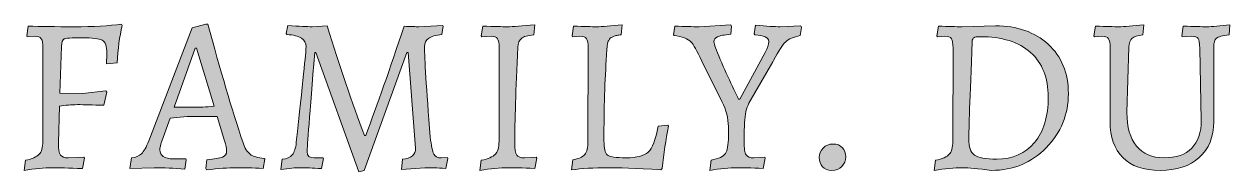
# Model space of a CAD drawing. Header units: inches. Extents: x 31.27 to 37.67, y -31.96 to -24.55.
# Drawn here: x 31.276 to 34.289, y -31.953 to -31.583 of the extents above; entities that cross this region are included whole.
import ezdxf

# ---------------------------------------------------------------- set-up
doc = ezdxf.new("R2010")
doc.units = ezdxf.units.IN
doc.header["$MEASUREMENT"] = 0
doc.layers.add('Layer 3', color=7, linetype='Continuous')

msp = doc.modelspace()

# ---------------------------------------------------------------- hatches: boundary and pattern name
at = {"layer": 'Layer 3', "true_color": 0xffffff}
h = msp.add_hatch(color=7, dxfattribs=at)
h.dxf.hatch_style = 2
edge = h.paths.add_edge_path()
edge.add_spline(control_points=[(31.4222, -31.9448), (31.3871, -31.9433), (31.3626, -31.9425), (31.3485, -31.9425), (31.3264, -31.9425), (31.3023, -31.9448), (31.2765, -31.9492), (31.2765, -31.9492), (31.2798, -31.9237), (31.2798, -31.9237), (31.2968, -31.9204), (31.3082, -31.9155), (31.3141, -31.909), (31.3201, -31.9026), (31.323, -31.8916), (31.323, -31.876), (31.323, -31.876), (31.3236, -31.6433), (31.3236, -31.6433), (31.3236, -31.6314), (31.3222, -31.6235), (31.3194, -31.6194), (31.3166, -31.6154), (31.3112, -31.6133), (31.3031, -31.6133), (31.3031, -31.6133), (31.2842, -31.6144), (31.2842, -31.6144), (31.2842, -31.6144), (31.2831, -31.6122), (31.2831, -31.6122), (31.2831, -31.6122), (31.287, -31.5878), (31.287, -31.5878), (31.3162, -31.5889), (31.3545, -31.5895), (31.402, -31.5895), (31.4495, -31.5895), (31.4888, -31.5873), (31.5198, -31.5828), (31.5198, -31.5828), (31.5214, -31.5862), (31.5214, -31.5862), (31.5151, -31.6146), (31.5109, -31.6458), (31.5087, -31.6798), (31.5087, -31.6798), (31.4821, -31.6821), (31.4821, -31.6821), (31.4828, -31.6702), (31.4832, -31.6617), (31.4832, -31.6566), (31.4832, -31.6385), (31.4793, -31.6274), (31.4716, -31.6233), (31.4638, -31.6192), (31.4469, -31.6172), (31.4209, -31.6172), (31.3948, -31.6172), (31.3799, -31.6182), (31.3762, -31.6202), (31.3725, -31.6223), (31.3705, -31.6285), (31.3701, -31.6388), (31.3701, -31.6388), (31.3657, -31.7558), (31.3657, -31.7558), (31.3657, -31.7558), (31.4228, -31.7563), (31.4228, -31.7563), (31.4228, -31.7563), (31.481, -31.7502), (31.481, -31.7502), (31.481, -31.7502), (31.4832, -31.753), (31.4832, -31.753), (31.4832, -31.753), (31.4754, -31.7862), (31.4754, -31.7862), (31.4473, -31.7852), (31.4256, -31.7846), (31.41, -31.7846), (31.3945, -31.7846), (31.3794, -31.7859), (31.3646, -31.7885), (31.3646, -31.7885), (31.3624, -31.8805), (31.3624, -31.8805), (31.3624, -31.8956), (31.364, -31.9057), (31.3674, -31.9107), (31.3707, -31.9157), (31.3771, -31.9182), (31.3867, -31.9182), (31.3867, -31.9182), (31.4261, -31.9165), (31.4261, -31.9165), (31.4261, -31.9165), (31.4272, -31.9187), (31.4272, -31.9187), (31.4272, -31.9187), (31.4222, -31.9448), (31.4222, -31.9448)], knot_values=[0, 0, 0, 0, 1, 1, 1, 2, 2, 2, 3, 3, 3, 4, 4, 4, 5, 5, 5, 6, 6, 6, 7, 7, 7, 8, 8, 8, 9, 9, 9, 10, 10, 10, 11, 11, 11, 12, 12, 12, 13, 13, 13, 14, 14, 14, 15, 15, 15, 16, 16, 16, 17, 17, 17, 18, 18, 18, 19, 19, 19, 20, 20, 20, 21, 21, 21, 22, 22, 22, 23, 23, 23, 24, 24, 24, 25, 25, 25, 26, 26, 26, 27, 27, 27, 28, 28, 28, 29, 29, 29, 30, 30, 30, 31, 31, 31, 32, 32, 32, 33, 33, 33, 34, 34, 34, 34], degree=3, periodic=1)
h = msp.add_hatch(color=7, dxfattribs=at)
h.dxf.hatch_style = 2
edge = h.paths.add_edge_path()
edge.add_spline(control_points=[(31.7326, -31.9481), (31.7326, -31.9481), (31.7309, -31.9442), (31.7309, -31.9442), (31.7309, -31.9442), (31.7332, -31.9226), (31.7332, -31.9226), (31.752, -31.9211), (31.7649, -31.9189), (31.772, -31.916), (31.779, -31.913), (31.7825, -31.908), (31.7825, -31.901), (31.7825, -31.894), (31.7808, -31.8853), (31.7775, -31.8749), (31.7775, -31.8749), (31.7592, -31.8145), (31.7592, -31.8145), (31.7504, -31.8142), (31.7341, -31.814), (31.7104, -31.814), (31.6868, -31.814), (31.6637, -31.8154), (31.6412, -31.8184), (31.6412, -31.8184), (31.6206, -31.876), (31.6206, -31.876), (31.6173, -31.886), (31.6157, -31.8932), (31.6157, -31.8976), (31.6157, -31.9128), (31.6268, -31.9204), (31.6489, -31.9204), (31.6489, -31.9204), (31.6805, -31.9204), (31.6805, -31.9204), (31.6805, -31.9204), (31.6816, -31.9226), (31.6816, -31.9226), (31.6816, -31.9226), (31.6783, -31.9464), (31.6783, -31.9464), (31.6513, -31.9438), (31.6256, -31.9425), (31.6013, -31.9425), (31.6013, -31.9425), (31.5403, -31.9442), (31.5403, -31.9442), (31.5403, -31.9442), (31.5447, -31.9182), (31.5447, -31.9182), (31.5551, -31.917), (31.5634, -31.9135), (31.5696, -31.9074), (31.5759, -31.9013), (31.582, -31.8907), (31.588, -31.8755), (31.588, -31.8755), (31.696, -31.5923), (31.696, -31.5923), (31.696, -31.5923), (31.7309, -31.5828), (31.7309, -31.5828), (31.7309, -31.5828), (31.7354, -31.5828), (31.7354, -31.5828), (31.7664, -31.6978), (31.7958, -31.7968), (31.8235, -31.8799), (31.8279, -31.8936), (31.8339, -31.9032), (31.8412, -31.9088), (31.8486, -31.9143), (31.8604, -31.9178), (31.8767, -31.9193), (31.8767, -31.9193), (31.8778, -31.9215), (31.8778, -31.9215), (31.8778, -31.9215), (31.8739, -31.9442), (31.8739, -31.9442), (31.8473, -31.9431), (31.8245, -31.9425), (31.8055, -31.9425), (31.7865, -31.9425), (31.7622, -31.9444), (31.7326, -31.9481)], knot_values=[0, 0, 0, 0, 1, 1, 1, 2, 2, 2, 3, 3, 3, 4, 4, 4, 5, 5, 5, 6, 6, 6, 7, 7, 7, 8, 8, 8, 9, 9, 9, 10, 10, 10, 11, 11, 11, 12, 12, 12, 13, 13, 13, 14, 14, 14, 15, 15, 15, 16, 16, 16, 17, 17, 17, 18, 18, 18, 19, 19, 19, 20, 20, 20, 21, 21, 21, 22, 22, 22, 23, 23, 23, 24, 24, 24, 25, 25, 25, 26, 26, 26, 27, 27, 27, 28, 28, 28, 29, 29, 29, 29], degree=3, periodic=1)
edge = h.paths.add_edge_path()
edge.add_spline(control_points=[(31.6999, -31.7913), (31.7132, -31.7913), (31.7304, -31.7903), (31.7514, -31.7885), (31.7514, -31.7885), (31.7076, -31.6433), (31.7076, -31.6433), (31.7076, -31.6433), (31.7038, -31.6433), (31.7038, -31.6433), (31.7038, -31.6433), (31.6511, -31.7913), (31.6511, -31.7913), (31.6511, -31.7913), (31.6999, -31.7913), (31.6999, -31.7913)], knot_values=[0, 0, 0, 0, 1, 1, 1, 2, 2, 2, 3, 3, 3, 4, 4, 4, 5, 5, 5, 5], degree=3, periodic=1)
h = msp.add_hatch(color=7, dxfattribs=at)
h.dxf.hatch_style = 2
edge = h.paths.add_edge_path()
edge.add_spline(control_points=[(32.0025, -31.6544), (31.99, -31.8092), (31.9837, -31.8918), (31.9837, -31.9024), (31.9837, -31.9129), (31.9894, -31.9182), (32.0009, -31.9182), (32.0009, -31.9182), (32.0236, -31.9176), (32.0236, -31.9176), (32.0236, -31.9176), (32.0247, -31.9198), (32.0247, -31.9198), (32.0247, -31.9198), (32.0197, -31.9448), (32.0197, -31.9448), (31.996, -31.9433), (31.9796, -31.9425), (31.9704, -31.9425), (31.9541, -31.9425), (31.9367, -31.944), (31.9183, -31.947), (31.9183, -31.947), (31.921, -31.9215), (31.921, -31.9215), (31.9329, -31.92), (31.9414, -31.9162), (31.9466, -31.9101), (31.9517, -31.904), (31.955, -31.8936), (31.9565, -31.8788), (31.9728, -31.7307), (31.9809, -31.6513), (31.9809, -31.6407), (31.9809, -31.6302), (31.9771, -31.6226), (31.9695, -31.6178), (31.962, -31.613), (31.9497, -31.61), (31.9327, -31.6089), (31.9327, -31.6089), (31.931, -31.6061), (31.931, -31.6061), (31.931, -31.6061), (31.9355, -31.5867), (31.9355, -31.5867), (31.9639, -31.5886), (31.984, -31.5895), (31.9959, -31.5895), (31.9959, -31.5895), (32.0336, -31.5873), (32.0336, -31.5873), (32.065, -31.6882), (32.0962, -31.7798), (32.1272, -31.8622), (32.1272, -31.8622), (32.13, -31.8622), (32.13, -31.8622), (32.1588, -31.7853), (32.1908, -31.6941), (32.2259, -31.5884), (32.2436, -31.5891), (32.2558, -31.5895), (32.2624, -31.5895), (32.2624, -31.5895), (32.3223, -31.5862), (32.3223, -31.5862), (32.3223, -31.5862), (32.3234, -31.5884), (32.3234, -31.5884), (32.3234, -31.5884), (32.3206, -31.6089), (32.3206, -31.6089), (32.3048, -31.6107), (32.2935, -31.614), (32.2868, -31.6186), (32.2802, -31.6232), (32.2769, -31.6301), (32.2769, -31.6394), (32.2769, -31.6678), (32.2817, -31.7432), (32.2913, -31.8655), (32.2939, -31.8873), (32.2968, -31.9015), (32.3001, -31.9082), (32.3035, -31.9148), (32.3096, -31.9182), (32.3185, -31.9182), (32.3185, -31.9182), (32.334, -31.917), (32.334, -31.917), (32.334, -31.917), (32.3351, -31.9193), (32.3351, -31.9193), (32.3351, -31.9193), (32.3301, -31.9442), (32.3301, -31.9442), (32.3083, -31.9431), (32.2907, -31.9425), (32.2774, -31.9425), (32.2774, -31.9425), (32.2198, -31.947), (32.2198, -31.947), (32.2198, -31.947), (32.222, -31.9215), (32.222, -31.9215), (32.2438, -31.9189), (32.2547, -31.9097), (32.2547, -31.8938), (32.2547, -31.8938), (32.2359, -31.6544), (32.2359, -31.6544), (32.2359, -31.6544), (32.2331, -31.6544), (32.2331, -31.6544), (32.2331, -31.6544), (32.1261, -31.9492), (32.1261, -31.9492), (32.1261, -31.9492), (32.1128, -31.9531), (32.1128, -31.9531), (32.1128, -31.9531), (32.0053, -31.6544), (32.0053, -31.6544), (32.0053, -31.6544), (32.0025, -31.6544), (32.0025, -31.6544)], knot_values=[0, 0, 0, 0, 1, 1, 1, 2, 2, 2, 3, 3, 3, 4, 4, 4, 5, 5, 5, 6, 6, 6, 7, 7, 7, 8, 8, 8, 9, 9, 9, 10, 10, 10, 11, 11, 11, 12, 12, 12, 13, 13, 13, 14, 14, 14, 15, 15, 15, 16, 16, 16, 17, 17, 17, 18, 18, 18, 19, 19, 19, 20, 20, 20, 21, 21, 21, 22, 22, 22, 23, 23, 23, 24, 24, 24, 25, 25, 25, 26, 26, 26, 27, 27, 27, 28, 28, 28, 29, 29, 29, 30, 30, 30, 31, 31, 31, 32, 32, 32, 33, 33, 33, 34, 34, 34, 35, 35, 35, 36, 36, 36, 37, 37, 37, 38, 38, 38, 39, 39, 39, 40, 40, 40, 41, 41, 41, 42, 42, 42, 42], degree=3, periodic=1)
h = msp.add_hatch(color=7, dxfattribs=at)
h.dxf.hatch_style = 2
edge = h.paths.add_edge_path()
edge.add_spline(control_points=[(32.5024, -31.8805), (32.5024, -31.8956), (32.5041, -31.9057), (32.5074, -31.9107), (32.5108, -31.9157), (32.5172, -31.9182), (32.5268, -31.9182), (32.5268, -31.9182), (32.5562, -31.9165), (32.5562, -31.9165), (32.5562, -31.9165), (32.5573, -31.9187), (32.5573, -31.9187), (32.5573, -31.9187), (32.5523, -31.9442), (32.5523, -31.9442), (32.5213, -31.9431), (32.4993, -31.9425), (32.4864, -31.9425), (32.4649, -31.9425), (32.4413, -31.9448), (32.4154, -31.9492), (32.4154, -31.9492), (32.4187, -31.9237), (32.4187, -31.9237), (32.4361, -31.9204), (32.4478, -31.9155), (32.4539, -31.909), (32.46, -31.9026), (32.4631, -31.8916), (32.4631, -31.876), (32.4631, -31.876), (32.4636, -31.6433), (32.4636, -31.6433), (32.4636, -31.6314), (32.4622, -31.6235), (32.4595, -31.6194), (32.4567, -31.6154), (32.4512, -31.6133), (32.4431, -31.6133), (32.4431, -31.6133), (32.4198, -31.6144), (32.4198, -31.6144), (32.4198, -31.6144), (32.4187, -31.6122), (32.4187, -31.6122), (32.4187, -31.6122), (32.4226, -31.5878), (32.4226, -31.5878), (32.4514, -31.5889), (32.4716, -31.5895), (32.483, -31.5895), (32.4985, -31.5895), (32.5216, -31.5878), (32.5523, -31.5845), (32.5523, -31.5845), (32.5501, -31.6095), (32.5501, -31.6095), (32.5346, -31.6113), (32.5242, -31.6143), (32.5191, -31.6186), (32.5139, -31.6229), (32.5109, -31.6303), (32.5102, -31.641), (32.505, -31.7482), (32.5024, -31.828), (32.5024, -31.8805)], knot_values=[0, 0, 0, 0, 1, 1, 1, 2, 2, 2, 3, 3, 3, 4, 4, 4, 5, 5, 5, 6, 6, 6, 7, 7, 7, 8, 8, 8, 9, 9, 9, 10, 10, 10, 11, 11, 11, 12, 12, 12, 13, 13, 13, 14, 14, 14, 15, 15, 15, 16, 16, 16, 17, 17, 17, 18, 18, 18, 19, 19, 19, 20, 20, 20, 21, 21, 21, 22, 22, 22, 22], degree=3, periodic=1)
h = msp.add_hatch(color=7, dxfattribs=at)
h.dxf.hatch_style = 2
edge = h.paths.add_edge_path()
edge.add_spline(control_points=[(32.8677, -31.9475), (32.8034, -31.9442), (32.7594, -31.9425), (32.7358, -31.9425), (32.6999, -31.9425), (32.6695, -31.9444), (32.6443, -31.9481), (32.6443, -31.9481), (32.6476, -31.9226), (32.6476, -31.9226), (32.6621, -31.9204), (32.6719, -31.916), (32.6773, -31.9096), (32.6827, -31.9031), (32.6853, -31.8919), (32.6853, -31.876), (32.6853, -31.876), (32.6859, -31.6433), (32.6859, -31.6433), (32.6859, -31.6314), (32.6845, -31.6235), (32.6818, -31.6194), (32.679, -31.6154), (32.6735, -31.6133), (32.6654, -31.6133), (32.6654, -31.6133), (32.6466, -31.6144), (32.6466, -31.6144), (32.6466, -31.6144), (32.6455, -31.6122), (32.6455, -31.6122), (32.6455, -31.6122), (32.6493, -31.5878), (32.6493, -31.5878), (32.6767, -31.5889), (32.6957, -31.5895), (32.7064, -31.5895), (32.7212, -31.5895), (32.7426, -31.5878), (32.7707, -31.5845), (32.7707, -31.5845), (32.7685, -31.6095), (32.7685, -31.6095), (32.7644, -31.6102), (32.7608, -31.6108), (32.7577, -31.6114), (32.7545, -31.6119), (32.7517, -31.6128), (32.7493, -31.6139), (32.7469, -31.615), (32.7449, -31.6158), (32.7433, -31.6164), (32.7416, -31.6169), (32.7401, -31.6184), (32.7388, -31.6208), (32.7375, -31.6232), (32.7366, -31.6249), (32.736, -31.6258), (32.7355, -31.6267), (32.7349, -31.629), (32.7344, -31.6325), (32.7339, -31.636), (32.7334, -31.6385), (32.733, -31.6399), (32.7323, -31.6473), (32.7319, -31.6544), (32.7319, -31.661), (32.7275, -31.7227), (32.7253, -31.794), (32.7253, -31.8749), (32.7253, -31.8938), (32.7279, -31.9056), (32.7333, -31.9104), (32.7386, -31.9152), (32.7545, -31.9176), (32.781, -31.9176), (32.8074, -31.9176), (32.8256, -31.913), (32.8358, -31.9037), (32.846, -31.8945), (32.8542, -31.8729), (32.8605, -31.8389), (32.8605, -31.8389), (32.8849, -31.8361), (32.8849, -31.8361), (32.8849, -31.8361), (32.8866, -31.8389), (32.8866, -31.8389), (32.8799, -31.8725), (32.8745, -31.9076), (32.8705, -31.9442), (32.8705, -31.9442), (32.8677, -31.9475), (32.8677, -31.9475)], knot_values=[0, 0, 0, 0, 1, 1, 1, 2, 2, 2, 3, 3, 3, 4, 4, 4, 5, 5, 5, 6, 6, 6, 7, 7, 7, 8, 8, 8, 9, 9, 9, 10, 10, 10, 11, 11, 11, 12, 12, 12, 13, 13, 13, 14, 14, 14, 15, 15, 15, 16, 16, 16, 17, 17, 17, 18, 18, 18, 19, 19, 19, 20, 20, 20, 21, 21, 21, 22, 22, 22, 23, 23, 23, 24, 24, 24, 25, 25, 25, 26, 26, 26, 27, 27, 27, 28, 28, 28, 29, 29, 29, 30, 30, 30, 31, 31, 31, 31], degree=3, periodic=1)
h = msp.add_hatch(color=7, dxfattribs=at)
h.dxf.hatch_style = 2
edge = h.paths.add_edge_path()
edge.add_spline(control_points=[(33.0087, -31.6147), (33.003, -31.6175), (33.0002, -31.6216), (33.0002, -31.6272), (33.0002, -31.6327), (33.0053, -31.6474), (33.0156, -31.6712), (33.026, -31.6951), (33.0362, -31.7177), (33.0464, -31.7391), (33.0566, -31.7606), (33.0618, -31.7713), (33.0622, -31.7713), (33.0622, -31.7713), (33.065, -31.7713), (33.065, -31.7713), (33.065, -31.7713), (33.1282, -31.6538), (33.1282, -31.6538), (33.1341, -31.6431), (33.137, -31.6338), (33.137, -31.6261), (33.137, -31.6165), (33.1254, -31.6109), (33.1021, -31.6095), (33.1021, -31.6095), (33.101, -31.6072), (33.101, -31.6072), (33.101, -31.6072), (33.1043, -31.5856), (33.1043, -31.5856), (33.1317, -31.5882), (33.1522, -31.5895), (33.1659, -31.5895), (33.1659, -31.5895), (33.2169, -31.5873), (33.2169, -31.5873), (33.2169, -31.5873), (33.2191, -31.5912), (33.2191, -31.5912), (33.2191, -31.5912), (33.2157, -31.6117), (33.2157, -31.6117), (33.1988, -31.615), (33.1866, -31.6202), (33.1794, -31.6272), (33.1722, -31.6342), (33.162, -31.6497), (33.1487, -31.6737), (33.1479, -31.6752), (33.1474, -31.6763), (33.147, -31.6771), (33.147, -31.6771), (33.0877, -31.7813), (33.0877, -31.7813), (33.0814, -31.7927), (33.0777, -31.8088), (33.0766, -31.8295), (33.0759, -31.8446), (33.0755, -31.8606), (33.0755, -31.8774), (33.0755, -31.8942), (33.0772, -31.9052), (33.0805, -31.9104), (33.0838, -31.9156), (33.0903, -31.9182), (33.0999, -31.9182), (33.0999, -31.9182), (33.1271, -31.9165), (33.1271, -31.9165), (33.1271, -31.9165), (33.1282, -31.9187), (33.1282, -31.9187), (33.1282, -31.9187), (33.1232, -31.9442), (33.1232, -31.9442), (33.0925, -31.9431), (33.0711, -31.9425), (33.0589, -31.9425), (33.0386, -31.9425), (33.0155, -31.9448), (32.9896, -31.9492), (32.9896, -31.9492), (32.9929, -31.9237), (32.9929, -31.9237), (33.0121, -31.92), (33.0242, -31.9145), (33.029, -31.9071), (33.0338, -31.8997), (33.0362, -31.8853), (33.0362, -31.8639), (33.0362, -31.8639), (33.0362, -31.8395), (33.0362, -31.8395), (33.0362, -31.8191), (33.0308, -31.7983), (33.0201, -31.7768), (33.0201, -31.7768), (32.9702, -31.6754), (32.9702, -31.6754), (32.9577, -31.6496), (32.9488, -31.6338), (32.9436, -31.6283), (32.9351, -31.6191), (32.9207, -31.6135), (32.9004, -31.6117), (32.9004, -31.6117), (32.8993, -31.6095), (32.8993, -31.6095), (32.8993, -31.6095), (32.9026, -31.5878), (32.9026, -31.5878), (32.9262, -31.5889), (32.9466, -31.5895), (32.9636, -31.5895), (32.9636, -31.5895), (33.0423, -31.5851), (33.0423, -31.5851), (33.0423, -31.5851), (33.0439, -31.5889), (33.0439, -31.5889), (33.0439, -31.5889), (33.0423, -31.6083), (33.0423, -31.6083), (33.0256, -31.6098), (33.0145, -31.6119), (33.0087, -31.6147)], knot_values=[0, 0, 0, 0, 1, 1, 1, 2, 2, 2, 3, 3, 3, 4, 4, 4, 5, 5, 5, 6, 6, 6, 7, 7, 7, 8, 8, 8, 9, 9, 9, 10, 10, 10, 11, 11, 11, 12, 12, 12, 13, 13, 13, 14, 14, 14, 15, 15, 15, 16, 16, 16, 17, 17, 17, 18, 18, 18, 19, 19, 19, 20, 20, 20, 21, 21, 21, 22, 22, 22, 23, 23, 23, 24, 24, 24, 25, 25, 25, 26, 26, 26, 27, 27, 27, 28, 28, 28, 29, 29, 29, 30, 30, 30, 31, 31, 31, 32, 32, 32, 33, 33, 33, 34, 34, 34, 35, 35, 35, 36, 36, 36, 37, 37, 37, 38, 38, 38, 39, 39, 39, 40, 40, 40, 41, 41, 41, 42, 42, 42, 42], degree=3, periodic=1)
h = msp.add_hatch(color=7, dxfattribs=at)
h.dxf.hatch_style = 2
edge = h.paths.add_edge_path()
edge.add_spline(control_points=[(33.694, -31.9492), (33.6597, -31.9448), (33.6358, -31.9425), (33.6225, -31.9425), (33.6004, -31.9425), (33.5764, -31.9448), (33.5505, -31.9492), (33.5505, -31.9492), (33.5538, -31.9237), (33.5538, -31.9237), (33.5708, -31.9204), (33.5822, -31.9155), (33.5882, -31.909), (33.5941, -31.9026), (33.597, -31.8916), (33.597, -31.876), (33.597, -31.876), (33.5976, -31.6433), (33.5976, -31.6433), (33.5976, -31.6314), (33.5962, -31.6235), (33.5935, -31.6194), (33.5907, -31.6154), (33.5852, -31.6133), (33.5771, -31.6133), (33.5771, -31.6133), (33.5583, -31.6144), (33.5583, -31.6144), (33.5583, -31.6144), (33.5571, -31.6122), (33.5571, -31.6122), (33.5571, -31.6122), (33.561, -31.5878), (33.561, -31.5878), (33.5858, -31.5889), (33.6052, -31.5895), (33.6192, -31.5895), (33.6192, -31.5895), (33.7035, -31.5873), (33.7035, -31.5873), (33.7574, -31.5873), (33.8013, -31.6026), (33.8351, -31.6333), (33.8689, -31.664), (33.8858, -31.7053), (33.8858, -31.7574), (33.8858, -31.8095), (33.8673, -31.8545), (33.8304, -31.8924), (33.7934, -31.9303), (33.748, -31.9492), (33.694, -31.9492)], knot_values=[0, 0, 0, 0, 1, 1, 1, 2, 2, 2, 3, 3, 3, 4, 4, 4, 5, 5, 5, 6, 6, 6, 7, 7, 7, 8, 8, 8, 9, 9, 9, 10, 10, 10, 11, 11, 11, 12, 12, 12, 13, 13, 13, 14, 14, 14, 15, 15, 15, 16, 16, 16, 17, 17, 17, 17], degree=3, periodic=1)
edge = h.paths.add_edge_path()
edge.add_spline(control_points=[(33.6652, -31.6144), (33.6575, -31.6144), (33.6523, -31.6153), (33.6497, -31.6169), (33.6471, -31.6186), (33.6456, -31.6218), (33.6453, -31.6266), (33.6397, -31.7689), (33.637, -31.8501), (33.637, -31.8702), (33.637, -31.8904), (33.6416, -31.9038), (33.6508, -31.9107), (33.66, -31.9175), (33.6787, -31.9209), (33.7068, -31.9209), (33.7467, -31.9209), (33.7781, -31.9072), (33.801, -31.8797), (33.8239, -31.8521), (33.8354, -31.8142), (33.8354, -31.7657), (33.8354, -31.7174), (33.8207, -31.68), (33.7913, -31.6538), (33.7619, -31.6276), (33.7199, -31.6144), (33.6652, -31.6144)], knot_values=[0, 0, 0, 0, 1, 1, 1, 2, 2, 2, 3, 3, 3, 4, 4, 4, 5, 5, 5, 6, 6, 6, 7, 7, 7, 8, 8, 8, 9, 9, 9, 9], degree=3, periodic=1)
h = msp.add_hatch(color=7, dxfattribs=at)
h.dxf.hatch_style = 2
edge = h.paths.add_edge_path()
edge.add_spline(control_points=[(34.0559, -31.8882), (34.0718, -31.9078), (34.0948, -31.9176), (34.1249, -31.9176), (34.155, -31.9176), (34.178, -31.9096), (34.194, -31.8935), (34.2098, -31.8774), (34.2178, -31.8542), (34.2178, -31.8239), (34.2178, -31.8239), (34.2145, -31.6433), (34.2145, -31.6433), (34.2137, -31.6303), (34.2122, -31.6221), (34.2098, -31.6186), (34.2074, -31.6151), (34.2021, -31.6133), (34.194, -31.6133), (34.194, -31.6133), (34.1701, -31.6144), (34.1701, -31.6144), (34.1701, -31.6144), (34.169, -31.6122), (34.169, -31.6122), (34.169, -31.6122), (34.1729, -31.5878), (34.1729, -31.5878), (34.2006, -31.5889), (34.2198, -31.5895), (34.2305, -31.5895), (34.2457, -31.5895), (34.2653, -31.5878), (34.2893, -31.5845), (34.2893, -31.5845), (34.2871, -31.6095), (34.2871, -31.6095), (34.2708, -31.6117), (34.2604, -31.6146), (34.2557, -31.6183), (34.2511, -31.622), (34.2488, -31.6296), (34.2488, -31.641), (34.2488, -31.641), (34.2488, -31.8273), (34.2488, -31.8273), (34.2488, -31.866), (34.2368, -31.8961), (34.2128, -31.9173), (34.1888, -31.9386), (34.1562, -31.9492), (34.115, -31.9492), (34.0738, -31.9492), (34.0427, -31.9386), (34.0216, -31.9173), (34.0005, -31.8961), (33.99, -31.8659), (33.99, -31.8267), (33.99, -31.8267), (33.99, -31.6433), (33.99, -31.6433), (33.99, -31.6314), (33.9886, -31.6235), (33.9858, -31.6194), (33.9831, -31.6154), (33.9776, -31.6133), (33.9695, -31.6133), (33.9695, -31.6133), (33.9506, -31.6144), (33.9506, -31.6144), (33.9506, -31.6144), (33.9495, -31.6122), (33.9495, -31.6122), (33.9495, -31.6122), (33.9534, -31.5878), (33.9534, -31.5878), (33.9811, -31.5889), (34.0003, -31.5895), (34.0111, -31.5895), (34.0258, -31.5895), (34.0469, -31.5878), (34.0742, -31.5845), (34.0742, -31.5845), (34.072, -31.6095), (34.072, -31.6095), (34.0583, -31.6113), (34.0492, -31.6143), (34.0446, -31.6186), (34.0399, -31.6229), (34.0373, -31.6303), (34.0365, -31.641), (34.0365, -31.641), (34.0321, -31.804), (34.0321, -31.804), (34.0321, -31.8406), (34.04, -31.8687), (34.0559, -31.8882)], knot_values=[0, 0, 0, 0, 1, 1, 1, 2, 2, 2, 3, 3, 3, 4, 4, 4, 5, 5, 5, 6, 6, 6, 7, 7, 7, 8, 8, 8, 9, 9, 9, 10, 10, 10, 11, 11, 11, 12, 12, 12, 13, 13, 13, 14, 14, 14, 15, 15, 15, 16, 16, 16, 17, 17, 17, 18, 18, 18, 19, 19, 19, 20, 20, 20, 21, 21, 21, 22, 22, 22, 23, 23, 23, 24, 24, 24, 25, 25, 25, 26, 26, 26, 27, 27, 27, 28, 28, 28, 29, 29, 29, 30, 30, 30, 31, 31, 31, 32, 32, 32, 32], degree=3, periodic=1)
h = msp.add_hatch(color=7, dxfattribs=at)
h.dxf.hatch_style = 2
edge = h.paths.add_edge_path()
edge.add_spline(control_points=[(33.3293, -31.9154), (33.3293, -31.9246), (33.3261, -31.9326), (33.3197, -31.9392), (33.3132, -31.9459), (33.3049, -31.9492), (33.2947, -31.9492), (33.2846, -31.9492), (33.2768, -31.9462), (33.2714, -31.94), (33.2661, -31.934), (33.2634, -31.9263), (33.2634, -31.917), (33.2634, -31.9078), (33.2666, -31.8999), (33.2728, -31.8932), (33.2791, -31.8866), (33.2873, -31.8832), (33.2975, -31.8832), (33.3077, -31.8832), (33.3155, -31.8863), (33.3211, -31.8924), (33.3266, -31.8985), (33.3293, -31.9061), (33.3293, -31.9154)], knot_values=[0, 0, 0, 0, 1, 1, 1, 2, 2, 2, 3, 3, 3, 4, 4, 4, 5, 5, 5, 6, 6, 6, 7, 7, 7, 8, 8, 8, 8], degree=3, periodic=1)

# ---------------------------------------------------------------- linework, layer by layer
at = {"layer": 'Layer 3', "lineweight": 0}
for points, knots in [([(31.4222, -31.9448), (31.3871, -31.9433), (31.3626, -31.9425), (31.3485, -31.9425), (31.3264, -31.9425), (31.3023, -31.9448), (31.2765, -31.9492), (31.2765, -31.9492), (31.2798, -31.9237), (31.2798, -31.9237), (31.2968, -31.9204), (31.3082, -31.9155), (31.3141, -31.909), (31.3201, -31.9026), (31.323, -31.8916), (31.323, -31.876), (31.323, -31.876), (31.3236, -31.6433), (31.3236, -31.6433), (31.3236, -31.6314), (31.3222, -31.6235), (31.3194, -31.6194), (31.3166, -31.6154), (31.3112, -31.6133), (31.3031, -31.6133), (31.3031, -31.6133), (31.2842, -31.6144), (31.2842, -31.6144), (31.2842, -31.6144), (31.2831, -31.6122), (31.2831, -31.6122), (31.2831, -31.6122), (31.287, -31.5878), (31.287, -31.5878), (31.3162, -31.5889), (31.3545, -31.5895), (31.402, -31.5895), (31.4495, -31.5895), (31.4888, -31.5873), (31.5198, -31.5828), (31.5198, -31.5828), (31.5214, -31.5862), (31.5214, -31.5862), (31.5151, -31.6146), (31.5109, -31.6458), (31.5087, -31.6798), (31.5087, -31.6798), (31.4821, -31.6821), (31.4821, -31.6821), (31.4828, -31.6702), (31.4832, -31.6617), (31.4832, -31.6566), (31.4832, -31.6385), (31.4793, -31.6274), (31.4716, -31.6233), (31.4638, -31.6192), (31.4469, -31.6172), (31.4209, -31.6172), (31.3948, -31.6172), (31.3799, -31.6182), (31.3762, -31.6202), (31.3725, -31.6223), (31.3705, -31.6285), (31.3701, -31.6388), (31.3701, -31.6388), (31.3657, -31.7558), (31.3657, -31.7558), (31.3657, -31.7558), (31.4228, -31.7563), (31.4228, -31.7563), (31.4228, -31.7563), (31.481, -31.7502), (31.481, -31.7502), (31.481, -31.7502), (31.4832, -31.753), (31.4832, -31.753), (31.4832, -31.753), (31.4754, -31.7862), (31.4754, -31.7862), (31.4473, -31.7852), (31.4256, -31.7846), (31.41, -31.7846), (31.3945, -31.7846), (31.3794, -31.7859), (31.3646, -31.7885), (31.3646, -31.7885), (31.3624, -31.8805), (31.3624, -31.8805), (31.3624, -31.8956), (31.364, -31.9057), (31.3674, -31.9107), (31.3707, -31.9157), (31.3771, -31.9182), (31.3867, -31.9182), (31.3867, -31.9182), (31.4261, -31.9165), (31.4261, -31.9165), (31.4261, -31.9165), (31.4272, -31.9187), (31.4272, -31.9187), (31.4272, -31.9187), (31.4222, -31.9448), (31.4222, -31.9448)], [0, 0, 0, 0, 1, 1, 1, 2, 2, 2, 3, 3, 3, 4, 4, 4, 5, 5, 5, 6, 6, 6, 7, 7, 7, 8, 8, 8, 9, 9, 9, 10, 10, 10, 11, 11, 11, 12, 12, 12, 13, 13, 13, 14, 14, 14, 15, 15, 15, 16, 16, 16, 17, 17, 17, 18, 18, 18, 19, 19, 19, 20, 20, 20, 21, 21, 21, 22, 22, 22, 23, 23, 23, 24, 24, 24, 25, 25, 25, 26, 26, 26, 27, 27, 27, 28, 28, 28, 29, 29, 29, 30, 30, 30, 31, 31, 31, 32, 32, 32, 33, 33, 33, 34, 34, 34, 34]), ([(31.7326, -31.9481), (31.7326, -31.9481), (31.7309, -31.9442), (31.7309, -31.9442), (31.7309, -31.9442), (31.7332, -31.9226), (31.7332, -31.9226), (31.752, -31.9211), (31.7649, -31.9189), (31.772, -31.916), (31.779, -31.913), (31.7825, -31.908), (31.7825, -31.901), (31.7825, -31.894), (31.7808, -31.8853), (31.7775, -31.8749), (31.7775, -31.8749), (31.7592, -31.8145), (31.7592, -31.8145), (31.7504, -31.8142), (31.7341, -31.814), (31.7104, -31.814), (31.6868, -31.814), (31.6637, -31.8154), (31.6412, -31.8184), (31.6412, -31.8184), (31.6206, -31.876), (31.6206, -31.876), (31.6173, -31.886), (31.6157, -31.8932), (31.6157, -31.8976), (31.6157, -31.9128), (31.6268, -31.9204), (31.6489, -31.9204), (31.6489, -31.9204), (31.6805, -31.9204), (31.6805, -31.9204), (31.6805, -31.9204), (31.6816, -31.9226), (31.6816, -31.9226), (31.6816, -31.9226), (31.6783, -31.9464), (31.6783, -31.9464), (31.6513, -31.9438), (31.6256, -31.9425), (31.6013, -31.9425), (31.6013, -31.9425), (31.5403, -31.9442), (31.5403, -31.9442), (31.5403, -31.9442), (31.5447, -31.9182), (31.5447, -31.9182), (31.5551, -31.917), (31.5634, -31.9135), (31.5696, -31.9074), (31.5759, -31.9013), (31.582, -31.8907), (31.588, -31.8755), (31.588, -31.8755), (31.696, -31.5923), (31.696, -31.5923), (31.696, -31.5923), (31.7309, -31.5828), (31.7309, -31.5828), (31.7309, -31.5828), (31.7354, -31.5828), (31.7354, -31.5828), (31.7664, -31.6978), (31.7958, -31.7968), (31.8235, -31.8799), (31.8279, -31.8936), (31.8339, -31.9032), (31.8412, -31.9088), (31.8486, -31.9143), (31.8604, -31.9178), (31.8767, -31.9193), (31.8767, -31.9193), (31.8778, -31.9215), (31.8778, -31.9215), (31.8778, -31.9215), (31.8739, -31.9442), (31.8739, -31.9442), (31.8473, -31.9431), (31.8245, -31.9425), (31.8055, -31.9425), (31.7865, -31.9425), (31.7622, -31.9444), (31.7326, -31.9481)], [0, 0, 0, 0, 1, 1, 1, 2, 2, 2, 3, 3, 3, 4, 4, 4, 5, 5, 5, 6, 6, 6, 7, 7, 7, 8, 8, 8, 9, 9, 9, 10, 10, 10, 11, 11, 11, 12, 12, 12, 13, 13, 13, 14, 14, 14, 15, 15, 15, 16, 16, 16, 17, 17, 17, 18, 18, 18, 19, 19, 19, 20, 20, 20, 21, 21, 21, 22, 22, 22, 23, 23, 23, 24, 24, 24, 25, 25, 25, 26, 26, 26, 27, 27, 27, 28, 28, 28, 29, 29, 29, 29]), ([(32.0025, -31.6544), (31.99, -31.8092), (31.9837, -31.8918), (31.9837, -31.9024), (31.9837, -31.9129), (31.9894, -31.9182), (32.0009, -31.9182), (32.0009, -31.9182), (32.0236, -31.9176), (32.0236, -31.9176), (32.0236, -31.9176), (32.0247, -31.9198), (32.0247, -31.9198), (32.0247, -31.9198), (32.0197, -31.9448), (32.0197, -31.9448), (31.996, -31.9433), (31.9796, -31.9425), (31.9704, -31.9425), (31.9541, -31.9425), (31.9367, -31.944), (31.9183, -31.947), (31.9183, -31.947), (31.921, -31.9215), (31.921, -31.9215), (31.9329, -31.92), (31.9414, -31.9162), (31.9466, -31.9101), (31.9517, -31.904), (31.955, -31.8936), (31.9565, -31.8788), (31.9728, -31.7307), (31.9809, -31.6513), (31.9809, -31.6407), (31.9809, -31.6302), (31.9771, -31.6226), (31.9695, -31.6178), (31.962, -31.613), (31.9497, -31.61), (31.9327, -31.6089), (31.9327, -31.6089), (31.931, -31.6061), (31.931, -31.6061), (31.931, -31.6061), (31.9355, -31.5867), (31.9355, -31.5867), (31.9639, -31.5886), (31.984, -31.5895), (31.9959, -31.5895), (31.9959, -31.5895), (32.0336, -31.5873), (32.0336, -31.5873), (32.065, -31.6882), (32.0962, -31.7798), (32.1272, -31.8622), (32.1272, -31.8622), (32.13, -31.8622), (32.13, -31.8622), (32.1588, -31.7853), (32.1908, -31.6941), (32.2259, -31.5884), (32.2436, -31.5891), (32.2558, -31.5895), (32.2624, -31.5895), (32.2624, -31.5895), (32.3223, -31.5862), (32.3223, -31.5862), (32.3223, -31.5862), (32.3234, -31.5884), (32.3234, -31.5884), (32.3234, -31.5884), (32.3206, -31.6089), (32.3206, -31.6089), (32.3048, -31.6107), (32.2935, -31.614), (32.2868, -31.6186), (32.2802, -31.6232), (32.2769, -31.6301), (32.2769, -31.6394), (32.2769, -31.6678), (32.2817, -31.7432), (32.2913, -31.8655), (32.2939, -31.8873), (32.2968, -31.9015), (32.3001, -31.9082), (32.3035, -31.9148), (32.3096, -31.9182), (32.3185, -31.9182), (32.3185, -31.9182), (32.334, -31.917), (32.334, -31.917), (32.334, -31.917), (32.3351, -31.9193), (32.3351, -31.9193), (32.3351, -31.9193), (32.3301, -31.9442), (32.3301, -31.9442), (32.3083, -31.9431), (32.2907, -31.9425), (32.2774, -31.9425), (32.2774, -31.9425), (32.2198, -31.947), (32.2198, -31.947), (32.2198, -31.947), (32.222, -31.9215), (32.222, -31.9215), (32.2438, -31.9189), (32.2547, -31.9097), (32.2547, -31.8938), (32.2547, -31.8938), (32.2359, -31.6544), (32.2359, -31.6544), (32.2359, -31.6544), (32.2331, -31.6544), (32.2331, -31.6544), (32.2331, -31.6544), (32.1261, -31.9492), (32.1261, -31.9492), (32.1261, -31.9492), (32.1128, -31.9531), (32.1128, -31.9531), (32.1128, -31.9531), (32.0053, -31.6544), (32.0053, -31.6544), (32.0053, -31.6544), (32.0025, -31.6544), (32.0025, -31.6544)], [0, 0, 0, 0, 1, 1, 1, 2, 2, 2, 3, 3, 3, 4, 4, 4, 5, 5, 5, 6, 6, 6, 7, 7, 7, 8, 8, 8, 9, 9, 9, 10, 10, 10, 11, 11, 11, 12, 12, 12, 13, 13, 13, 14, 14, 14, 15, 15, 15, 16, 16, 16, 17, 17, 17, 18, 18, 18, 19, 19, 19, 20, 20, 20, 21, 21, 21, 22, 22, 22, 23, 23, 23, 24, 24, 24, 25, 25, 25, 26, 26, 26, 27, 27, 27, 28, 28, 28, 29, 29, 29, 30, 30, 30, 31, 31, 31, 32, 32, 32, 33, 33, 33, 34, 34, 34, 35, 35, 35, 36, 36, 36, 37, 37, 37, 38, 38, 38, 39, 39, 39, 40, 40, 40, 41, 41, 41, 42, 42, 42, 42]), ([(32.5024, -31.8805), (32.5024, -31.8956), (32.5041, -31.9057), (32.5074, -31.9107), (32.5108, -31.9157), (32.5172, -31.9182), (32.5268, -31.9182), (32.5268, -31.9182), (32.5562, -31.9165), (32.5562, -31.9165), (32.5562, -31.9165), (32.5573, -31.9187), (32.5573, -31.9187), (32.5573, -31.9187), (32.5523, -31.9442), (32.5523, -31.9442), (32.5213, -31.9431), (32.4993, -31.9425), (32.4864, -31.9425), (32.4649, -31.9425), (32.4413, -31.9448), (32.4154, -31.9492), (32.4154, -31.9492), (32.4187, -31.9237), (32.4187, -31.9237), (32.4361, -31.9204), (32.4478, -31.9155), (32.4539, -31.909), (32.46, -31.9026), (32.4631, -31.8916), (32.4631, -31.876), (32.4631, -31.876), (32.4636, -31.6433), (32.4636, -31.6433), (32.4636, -31.6314), (32.4622, -31.6235), (32.4595, -31.6194), (32.4567, -31.6154), (32.4512, -31.6133), (32.4431, -31.6133), (32.4431, -31.6133), (32.4198, -31.6144), (32.4198, -31.6144), (32.4198, -31.6144), (32.4187, -31.6122), (32.4187, -31.6122), (32.4187, -31.6122), (32.4226, -31.5878), (32.4226, -31.5878), (32.4514, -31.5889), (32.4716, -31.5895), (32.483, -31.5895), (32.4985, -31.5895), (32.5216, -31.5878), (32.5523, -31.5845), (32.5523, -31.5845), (32.5501, -31.6095), (32.5501, -31.6095), (32.5346, -31.6113), (32.5242, -31.6143), (32.5191, -31.6186), (32.5139, -31.6229), (32.5109, -31.6303), (32.5102, -31.641), (32.505, -31.7482), (32.5024, -31.828), (32.5024, -31.8805)], [0, 0, 0, 0, 1, 1, 1, 2, 2, 2, 3, 3, 3, 4, 4, 4, 5, 5, 5, 6, 6, 6, 7, 7, 7, 8, 8, 8, 9, 9, 9, 10, 10, 10, 11, 11, 11, 12, 12, 12, 13, 13, 13, 14, 14, 14, 15, 15, 15, 16, 16, 16, 17, 17, 17, 18, 18, 18, 19, 19, 19, 20, 20, 20, 21, 21, 21, 22, 22, 22, 22]), ([(32.8677, -31.9475), (32.8034, -31.9442), (32.7594, -31.9425), (32.7358, -31.9425), (32.6999, -31.9425), (32.6695, -31.9444), (32.6443, -31.9481), (32.6443, -31.9481), (32.6476, -31.9226), (32.6476, -31.9226), (32.6621, -31.9204), (32.6719, -31.916), (32.6773, -31.9096), (32.6827, -31.9031), (32.6853, -31.8919), (32.6853, -31.876), (32.6853, -31.876), (32.6859, -31.6433), (32.6859, -31.6433), (32.6859, -31.6314), (32.6845, -31.6235), (32.6818, -31.6194), (32.679, -31.6154), (32.6735, -31.6133), (32.6654, -31.6133), (32.6654, -31.6133), (32.6466, -31.6144), (32.6466, -31.6144), (32.6466, -31.6144), (32.6455, -31.6122), (32.6455, -31.6122), (32.6455, -31.6122), (32.6493, -31.5878), (32.6493, -31.5878), (32.6767, -31.5889), (32.6957, -31.5895), (32.7064, -31.5895), (32.7212, -31.5895), (32.7426, -31.5878), (32.7707, -31.5845), (32.7707, -31.5845), (32.7685, -31.6095), (32.7685, -31.6095), (32.7644, -31.6102), (32.7608, -31.6108), (32.7577, -31.6114), (32.7545, -31.6119), (32.7517, -31.6128), (32.7493, -31.6139), (32.7469, -31.615), (32.7449, -31.6158), (32.7433, -31.6164), (32.7416, -31.6169), (32.7401, -31.6184), (32.7388, -31.6208), (32.7375, -31.6232), (32.7366, -31.6249), (32.736, -31.6258), (32.7355, -31.6267), (32.7349, -31.629), (32.7344, -31.6325), (32.7339, -31.636), (32.7334, -31.6385), (32.733, -31.6399), (32.7323, -31.6473), (32.7319, -31.6544), (32.7319, -31.661), (32.7275, -31.7227), (32.7253, -31.794), (32.7253, -31.8749), (32.7253, -31.8938), (32.7279, -31.9056), (32.7333, -31.9104), (32.7386, -31.9152), (32.7545, -31.9176), (32.781, -31.9176), (32.8074, -31.9176), (32.8256, -31.913), (32.8358, -31.9037), (32.846, -31.8945), (32.8542, -31.8729), (32.8605, -31.8389), (32.8605, -31.8389), (32.8849, -31.8361), (32.8849, -31.8361), (32.8849, -31.8361), (32.8866, -31.8389), (32.8866, -31.8389), (32.8799, -31.8725), (32.8745, -31.9076), (32.8705, -31.9442), (32.8705, -31.9442), (32.8677, -31.9475), (32.8677, -31.9475)], [0, 0, 0, 0, 1, 1, 1, 2, 2, 2, 3, 3, 3, 4, 4, 4, 5, 5, 5, 6, 6, 6, 7, 7, 7, 8, 8, 8, 9, 9, 9, 10, 10, 10, 11, 11, 11, 12, 12, 12, 13, 13, 13, 14, 14, 14, 15, 15, 15, 16, 16, 16, 17, 17, 17, 18, 18, 18, 19, 19, 19, 20, 20, 20, 21, 21, 21, 22, 22, 22, 23, 23, 23, 24, 24, 24, 25, 25, 25, 26, 26, 26, 27, 27, 27, 28, 28, 28, 29, 29, 29, 30, 30, 30, 31, 31, 31, 31]), ([(33.0087, -31.6147), (33.003, -31.6175), (33.0002, -31.6216), (33.0002, -31.6272), (33.0002, -31.6327), (33.0053, -31.6474), (33.0156, -31.6712), (33.026, -31.6951), (33.0362, -31.7177), (33.0464, -31.7391), (33.0566, -31.7606), (33.0618, -31.7713), (33.0622, -31.7713), (33.0622, -31.7713), (33.065, -31.7713), (33.065, -31.7713), (33.065, -31.7713), (33.1282, -31.6538), (33.1282, -31.6538), (33.1341, -31.6431), (33.137, -31.6338), (33.137, -31.6261), (33.137, -31.6165), (33.1254, -31.6109), (33.1021, -31.6095), (33.1021, -31.6095), (33.101, -31.6072), (33.101, -31.6072), (33.101, -31.6072), (33.1043, -31.5856), (33.1043, -31.5856), (33.1317, -31.5882), (33.1522, -31.5895), (33.1659, -31.5895), (33.1659, -31.5895), (33.2169, -31.5873), (33.2169, -31.5873), (33.2169, -31.5873), (33.2191, -31.5912), (33.2191, -31.5912), (33.2191, -31.5912), (33.2157, -31.6117), (33.2157, -31.6117), (33.1988, -31.615), (33.1866, -31.6202), (33.1794, -31.6272), (33.1722, -31.6342), (33.162, -31.6497), (33.1487, -31.6737), (33.1479, -31.6752), (33.1474, -31.6763), (33.147, -31.6771), (33.147, -31.6771), (33.0877, -31.7813), (33.0877, -31.7813), (33.0814, -31.7927), (33.0777, -31.8088), (33.0766, -31.8295), (33.0759, -31.8446), (33.0755, -31.8606), (33.0755, -31.8774), (33.0755, -31.8942), (33.0772, -31.9052), (33.0805, -31.9104), (33.0838, -31.9156), (33.0903, -31.9182), (33.0999, -31.9182), (33.0999, -31.9182), (33.1271, -31.9165), (33.1271, -31.9165), (33.1271, -31.9165), (33.1282, -31.9187), (33.1282, -31.9187), (33.1282, -31.9187), (33.1232, -31.9442), (33.1232, -31.9442), (33.0925, -31.9431), (33.0711, -31.9425), (33.0589, -31.9425), (33.0386, -31.9425), (33.0155, -31.9448), (32.9896, -31.9492), (32.9896, -31.9492), (32.9929, -31.9237), (32.9929, -31.9237), (33.0121, -31.92), (33.0242, -31.9145), (33.029, -31.9071), (33.0338, -31.8997), (33.0362, -31.8853), (33.0362, -31.8639), (33.0362, -31.8639), (33.0362, -31.8395), (33.0362, -31.8395), (33.0362, -31.8191), (33.0308, -31.7983), (33.0201, -31.7768), (33.0201, -31.7768), (32.9702, -31.6754), (32.9702, -31.6754), (32.9577, -31.6496), (32.9488, -31.6338), (32.9436, -31.6283), (32.9351, -31.6191), (32.9207, -31.6135), (32.9004, -31.6117), (32.9004, -31.6117), (32.8993, -31.6095), (32.8993, -31.6095), (32.8993, -31.6095), (32.9026, -31.5878), (32.9026, -31.5878), (32.9262, -31.5889), (32.9466, -31.5895), (32.9636, -31.5895), (32.9636, -31.5895), (33.0423, -31.5851), (33.0423, -31.5851), (33.0423, -31.5851), (33.0439, -31.5889), (33.0439, -31.5889), (33.0439, -31.5889), (33.0423, -31.6083), (33.0423, -31.6083), (33.0256, -31.6098), (33.0145, -31.6119), (33.0087, -31.6147)], [0, 0, 0, 0, 1, 1, 1, 2, 2, 2, 3, 3, 3, 4, 4, 4, 5, 5, 5, 6, 6, 6, 7, 7, 7, 8, 8, 8, 9, 9, 9, 10, 10, 10, 11, 11, 11, 12, 12, 12, 13, 13, 13, 14, 14, 14, 15, 15, 15, 16, 16, 16, 17, 17, 17, 18, 18, 18, 19, 19, 19, 20, 20, 20, 21, 21, 21, 22, 22, 22, 23, 23, 23, 24, 24, 24, 25, 25, 25, 26, 26, 26, 27, 27, 27, 28, 28, 28, 29, 29, 29, 30, 30, 30, 31, 31, 31, 32, 32, 32, 33, 33, 33, 34, 34, 34, 35, 35, 35, 36, 36, 36, 37, 37, 37, 38, 38, 38, 39, 39, 39, 40, 40, 40, 41, 41, 41, 42, 42, 42, 42]), ([(33.694, -31.9492), (33.6597, -31.9448), (33.6358, -31.9425), (33.6225, -31.9425), (33.6004, -31.9425), (33.5764, -31.9448), (33.5505, -31.9492), (33.5505, -31.9492), (33.5538, -31.9237), (33.5538, -31.9237), (33.5708, -31.9204), (33.5822, -31.9155), (33.5882, -31.909), (33.5941, -31.9026), (33.597, -31.8916), (33.597, -31.876), (33.597, -31.876), (33.5976, -31.6433), (33.5976, -31.6433), (33.5976, -31.6314), (33.5962, -31.6235), (33.5935, -31.6194), (33.5907, -31.6154), (33.5852, -31.6133), (33.5771, -31.6133), (33.5771, -31.6133), (33.5583, -31.6144), (33.5583, -31.6144), (33.5583, -31.6144), (33.5571, -31.6122), (33.5571, -31.6122), (33.5571, -31.6122), (33.561, -31.5878), (33.561, -31.5878), (33.5858, -31.5889), (33.6052, -31.5895), (33.6192, -31.5895), (33.6192, -31.5895), (33.7035, -31.5873), (33.7035, -31.5873), (33.7574, -31.5873), (33.8013, -31.6026), (33.8351, -31.6333), (33.8689, -31.664), (33.8858, -31.7053), (33.8858, -31.7574), (33.8858, -31.8095), (33.8673, -31.8545), (33.8304, -31.8924), (33.7934, -31.9303), (33.748, -31.9492), (33.694, -31.9492)], [0, 0, 0, 0, 1, 1, 1, 2, 2, 2, 3, 3, 3, 4, 4, 4, 5, 5, 5, 6, 6, 6, 7, 7, 7, 8, 8, 8, 9, 9, 9, 10, 10, 10, 11, 11, 11, 12, 12, 12, 13, 13, 13, 14, 14, 14, 15, 15, 15, 16, 16, 16, 17, 17, 17, 17]), ([(34.0559, -31.8882), (34.0718, -31.9078), (34.0948, -31.9176), (34.1249, -31.9176), (34.155, -31.9176), (34.178, -31.9096), (34.194, -31.8935), (34.2098, -31.8774), (34.2178, -31.8542), (34.2178, -31.8239), (34.2178, -31.8239), (34.2145, -31.6433), (34.2145, -31.6433), (34.2137, -31.6303), (34.2122, -31.6221), (34.2098, -31.6186), (34.2074, -31.6151), (34.2021, -31.6133), (34.194, -31.6133), (34.194, -31.6133), (34.1701, -31.6144), (34.1701, -31.6144), (34.1701, -31.6144), (34.169, -31.6122), (34.169, -31.6122), (34.169, -31.6122), (34.1729, -31.5878), (34.1729, -31.5878), (34.2006, -31.5889), (34.2198, -31.5895), (34.2305, -31.5895), (34.2457, -31.5895), (34.2653, -31.5878), (34.2893, -31.5845), (34.2893, -31.5845), (34.2871, -31.6095), (34.2871, -31.6095), (34.2708, -31.6117), (34.2604, -31.6146), (34.2557, -31.6183), (34.2511, -31.622), (34.2488, -31.6296), (34.2488, -31.641), (34.2488, -31.641), (34.2488, -31.8273), (34.2488, -31.8273), (34.2488, -31.866), (34.2368, -31.8961), (34.2128, -31.9173), (34.1888, -31.9386), (34.1562, -31.9492), (34.115, -31.9492), (34.0738, -31.9492), (34.0427, -31.9386), (34.0216, -31.9173), (34.0005, -31.8961), (33.99, -31.8659), (33.99, -31.8267), (33.99, -31.8267), (33.99, -31.6433), (33.99, -31.6433), (33.99, -31.6314), (33.9886, -31.6235), (33.9858, -31.6194), (33.9831, -31.6154), (33.9776, -31.6133), (33.9695, -31.6133), (33.9695, -31.6133), (33.9506, -31.6144), (33.9506, -31.6144), (33.9506, -31.6144), (33.9495, -31.6122), (33.9495, -31.6122), (33.9495, -31.6122), (33.9534, -31.5878), (33.9534, -31.5878), (33.9811, -31.5889), (34.0003, -31.5895), (34.0111, -31.5895), (34.0258, -31.5895), (34.0469, -31.5878), (34.0742, -31.5845), (34.0742, -31.5845), (34.072, -31.6095), (34.072, -31.6095), (34.0583, -31.6113), (34.0492, -31.6143), (34.0446, -31.6186), (34.0399, -31.6229), (34.0373, -31.6303), (34.0365, -31.641), (34.0365, -31.641), (34.0321, -31.804), (34.0321, -31.804), (34.0321, -31.8406), (34.04, -31.8687), (34.0559, -31.8882)], [0, 0, 0, 0, 1, 1, 1, 2, 2, 2, 3, 3, 3, 4, 4, 4, 5, 5, 5, 6, 6, 6, 7, 7, 7, 8, 8, 8, 9, 9, 9, 10, 10, 10, 11, 11, 11, 12, 12, 12, 13, 13, 13, 14, 14, 14, 15, 15, 15, 16, 16, 16, 17, 17, 17, 18, 18, 18, 19, 19, 19, 20, 20, 20, 21, 21, 21, 22, 22, 22, 23, 23, 23, 24, 24, 24, 25, 25, 25, 26, 26, 26, 27, 27, 27, 28, 28, 28, 29, 29, 29, 30, 30, 30, 31, 31, 31, 32, 32, 32, 32]), ([(33.6652, -31.6144), (33.6575, -31.6144), (33.6523, -31.6153), (33.6497, -31.6169), (33.6471, -31.6186), (33.6456, -31.6218), (33.6453, -31.6266), (33.6397, -31.7689), (33.637, -31.8501), (33.637, -31.8702), (33.637, -31.8904), (33.6416, -31.9038), (33.6508, -31.9107), (33.66, -31.9175), (33.6787, -31.9209), (33.7068, -31.9209), (33.7467, -31.9209), (33.7781, -31.9072), (33.801, -31.8797), (33.8239, -31.8521), (33.8354, -31.8142), (33.8354, -31.7657), (33.8354, -31.7174), (33.8207, -31.68), (33.7913, -31.6538), (33.7619, -31.6276), (33.7199, -31.6144), (33.6652, -31.6144)], [0, 0, 0, 0, 1, 1, 1, 2, 2, 2, 3, 3, 3, 4, 4, 4, 5, 5, 5, 6, 6, 6, 7, 7, 7, 8, 8, 8, 9, 9, 9, 9]), ([(31.6999, -31.7913), (31.7132, -31.7913), (31.7304, -31.7903), (31.7514, -31.7885), (31.7514, -31.7885), (31.7076, -31.6433), (31.7076, -31.6433), (31.7076, -31.6433), (31.7038, -31.6433), (31.7038, -31.6433), (31.7038, -31.6433), (31.6511, -31.7913), (31.6511, -31.7913), (31.6511, -31.7913), (31.6999, -31.7913), (31.6999, -31.7913)], [0, 0, 0, 0, 1, 1, 1, 2, 2, 2, 3, 3, 3, 4, 4, 4, 5, 5, 5, 5]), ([(33.3293, -31.9154), (33.3293, -31.9246), (33.3261, -31.9326), (33.3197, -31.9392), (33.3132, -31.9459), (33.3049, -31.9492), (33.2947, -31.9492), (33.2846, -31.9492), (33.2768, -31.9462), (33.2714, -31.94), (33.2661, -31.934), (33.2634, -31.9263), (33.2634, -31.917), (33.2634, -31.9078), (33.2666, -31.8999), (33.2728, -31.8932), (33.2791, -31.8866), (33.2873, -31.8832), (33.2975, -31.8832), (33.3077, -31.8832), (33.3155, -31.8863), (33.3211, -31.8924), (33.3266, -31.8985), (33.3293, -31.9061), (33.3293, -31.9154)], [0, 0, 0, 0, 1, 1, 1, 2, 2, 2, 3, 3, 3, 4, 4, 4, 5, 5, 5, 6, 6, 6, 7, 7, 7, 8, 8, 8, 8])]:
    msp.add_open_spline(points, degree=3, knots=knots, dxfattribs=at)

doc.saveas('drawing.dxf')
